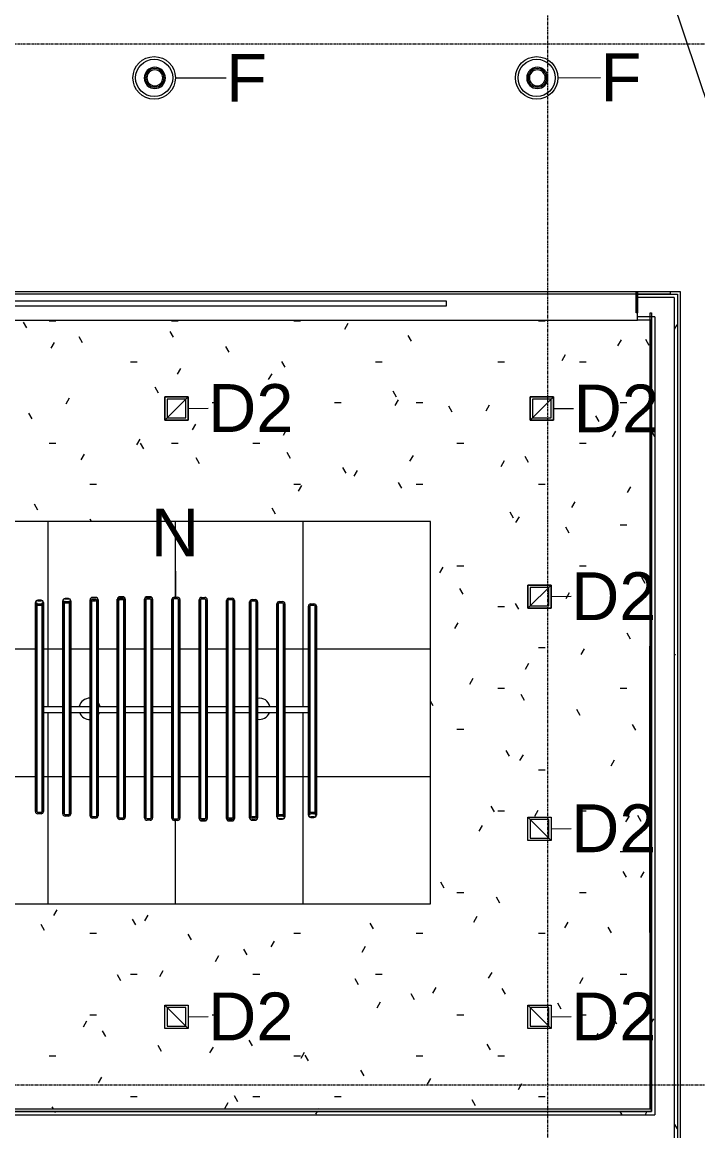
# Model space of a CAD drawing. Header units: inches. Extents: x 2468 to 5383, y -426 to 1376.
# Drawn here: x 3113 to 3240.2, y 331.5 to 540 of the extents above; entities that cross this region are included whole.
import ezdxf

# ---------------------------------------------------------------- set-up
doc = ezdxf.new("R2010")
doc.units = ezdxf.units.IN
doc.header["$MEASUREMENT"] = 0
doc.linetypes.add('Grid Line 1_2_', pattern=[0.875, 0.5, -0.125, 0.125, -0.125])
for name, color, linetype, lineweight in [('A-CLNG', 13, 'Continuous', 13), ('A-CLNG-PATT', 13, 'Continuous', 13), ('A-GENM', 13, 'Continuous', 9), ('A-GLAZ-CURT', 52, 'Continuous', 9), ('A-WALL', 113, 'Continuous', 13), ('A-WALL-PATT', 111, 'Continuous', 13), ('E-LITE-EQPM', 33, 'Continuous', 9), ('E-LITE-EQPM-IDEN', 33, 'Continuous', 9), ('I-WALL', 2, 'Continuous', 13), ('Q-CASE', 31, 'Continuous', 9), ('S-GRID', 1, 'Continuous', 9)]:
    doc.layers.add(name, color=color, linetype=linetype, lineweight=lineweight)
doc.styles.add('Arial_1', font='arial.ttf', dxfattribs={"height": 9})
pattern_1 = [(0, (0, 0), (30.72, 7.68), [1.267, -21.773, 1.267, -21.773, -122.88]), (0, (0, 0), (30.72, 7.68), [-46.08, 1.267, -44.813, 1.267, -21.773, -53.76]), (0, (0, 0), (30.72, 7.68), [-115.2, 1.267, -14.093, 1.267, -37.133]), (120, (11.52, 3.84), (-22.011075, 22.7643), [1.267, -21.773, 1.267, -21.773, -122.88]), (120, (11.52, 3.84), (-22.011075, 22.7643), [-46.08, 1.267, -44.813, 1.267, -21.773, -53.76]), (120, (11.52, 3.84), (-22.011075, 22.7643), [-115.2, 1.267, -14.093, 1.267, -37.133]), (240, (15.36, 19.2), (-8.708925, -30.4443), [1.267, -21.773, 1.267, -21.773, -122.88]), (240, (15.36, 19.2), (-8.708925, -30.4443), [-46.08, 1.267, -44.813, 1.267, -21.773, -53.76]), (240, (15.36, 19.2), (-8.708925, -30.4443), [-115.2, 1.267, -14.093, 1.267, -37.133])]

# ---------------------------------------------------------------- blocks, each defined once
blk = doc.blocks.new('System Panel - Glazed-5942870-6TH FLOOR RCP')
at = {"layer": 'A-GLAZ-CURT', "lineweight": 13}
for p, q in [((-70.28, -0.5), (-70.28, 0.5)), ((-70.28, 0.5), (70.28, 0.5)), ((70.28, -0.5), (-70.28, -0.5))]:
    blk.add_line(p, q, dxfattribs=at)
blk = doc.blocks.new('PENDANT VIBIA RHYTHM 2121 - PENDANT VIBIA RHYTHM 2121-5937355-6TH FLOOR RCP')
at = {"layer": 'E-LITE-EQPM'}
for p, q in [((-40.87, 20.96), (-41.47, 20.96)), ((-40.87, 20.96), (-41.47, 20.96)), ((-41.47, 20.91), (-40.87, 20.91)), ((-35.74, 21.07), (-36.33, 21.07)), ((-35.74, 21.07), (-36.33, 21.07)), ((-36.33, 21.04), (-35.74, 21.04)), ((-30.6, 21.09), (-31.2, 21.09)), ((-30.6, 21.09), (-31.2, 21.09)), ((-31.2, 21.07), (-30.6, 21.07)), ((-31.2, 20.95), (-30.6, 20.95)), ((-26.06, 21), (-25.46, 21)), ((-20.92, 20.95), (-20.32, 20.95)), ((-52.2, 19.31), (-52.2, 19.99)), ((-52.2, -19.31), (-52.2, 19.31)), ((-51.95, 19.31), (-51.95, 19.99)), ((-51.95, -19.31), (-51.95, 19.31)), ((-51.95, 19.31), (-51.95, -19.31)), ((-51.15, 20.42), (-51.75, 20.42)), ((-51.15, 20.42), (-51.75, 20.42)), ((-51.75, 20.33), (-51.15, 20.33)), ((-51.75, 19.73), (-51.15, 19.73)), ((-51.75, 19.5), (-51.15, 19.5)), ((-51.15, 19.5), (-51.75, 19.5)), ((-50.95, 19.99), (-50.95, 19.31)), ((-50.95, 19.31), (-50.95, -19.31)), ((-50.95, -19.31), (-50.95, 19.31)), ((-50.7, 19.99), (-50.7, 19.31)), ((-50.7, 19.31), (-50.7, -19.31)), ((-47.06, 19.75), (-47.06, 20.3)), ((-47.06, -19.75), (-47.06, 19.75)), ((-46.81, 19.75), (-46.81, 20.3)), ((-46.81, -19.75), (-46.81, 19.75)), ((-46.81, 19.75), (-46.81, -19.75)), ((-46.01, 20.74), (-46.61, 20.74)), ((-46.01, 20.74), (-46.61, 20.74)), ((-46.61, 20.67), (-46.01, 20.67)), ((-46.61, 20.19), (-46.01, 20.19)), ((-46.61, 19.95), (-46.01, 19.95)), ((-46.01, 19.95), (-46.61, 19.95)), ((-45.81, 20.3), (-45.81, 19.75)), ((-45.81, 19.75), (-45.81, -19.75)), ((-45.81, -19.75), (-45.81, 19.75)), ((-45.56, 20.3), (-45.56, 19.75)), ((-45.56, 19.75), (-45.56, -19.75)), ((-41.92, 20.1), (-41.92, 20.52)), ((-41.92, -20.1), (-41.92, 20.1)), ((-41.67, 20.1), (-41.67, 20.52)), ((-41.67, -20.1), (-41.67, 20.1)), ((-41.67, 20.1), (-41.67, -20.1)), ((-41.47, 20.54), (-40.87, 20.54)), ((-41.47, 20.3), (-40.87, 20.3)), ((-40.87, 20.3), (-41.47, 20.3)), ((-40.67, 20.52), (-40.67, 20.1)), ((-40.67, 20.1), (-40.67, -20.1)), ((-40.67, -20.1), (-40.67, 20.1)), ((-40.42, 20.52), (-40.42, 20.1)), ((-40.42, 20.1), (-40.42, -20.1)), ((-36.79, 20.35), (-36.79, 20.63)), ((-36.79, -20.35), (-36.79, 20.35)), ((-36.54, 20.35), (-36.54, 20.63)), ((-36.54, -20.35), (-36.54, 20.35)), ((-36.54, 20.35), (-36.54, -20.35)), ((-36.33, 20.8), (-35.74, 20.8)), ((-36.33, 20.55), (-35.74, 20.55)), ((-35.74, 20.55), (-36.33, 20.55)), ((-35.54, 20.63), (-35.54, 20.35)), ((-35.54, 20.35), (-35.54, -20.35)), ((-35.54, -20.35), (-35.54, 20.35)), ((-35.29, 20.63), (-35.29, 20.35)), ((-35.29, 20.35), (-35.29, -20.35)), ((-31.65, 20.5), (-31.65, 20.64)), ((-31.65, -20.5), (-31.65, 20.5)), ((-31.4, 20.5), (-31.4, 20.64)), ((-31.4, -20.5), (-31.4, 20.5)), ((-31.4, 20.5), (-31.4, -20.5)), ((-31.2, 20.7), (-30.6, 20.7)), ((-30.6, 20.7), (-31.2, 20.7)), ((-30.4, 20.64), (-30.4, 20.5)), ((-30.4, 20.5), (-30.4, -20.5)), ((-30.4, -20.5), (-30.4, 20.5)), ((-30.15, 20.64), (-30.15, 20.5)), ((-30.15, 20.5), (-30.15, -20.5)), ((-26.51, -20.55), (-26.51, 20.55)), ((-26.26, -20.55), (-26.26, 20.55)), ((-26.26, 20.55), (-26.26, -20.55)), ((-26.06, 20.75), (-25.46, 20.75)), ((-25.46, 20.75), (-26.06, 20.75)), ((-25.26, 20.55), (-25.26, -20.55)), ((-25.26, -20.55), (-25.26, 20.55)), ((-25.01, 20.55), (-25.01, -20.55)), ((-21.37, -20.5), (-21.37, 20.5)), ((-21.12, -20.5), (-21.12, 20.5)), ((-21.12, 20.5), (-21.12, -20.5)), ((-20.92, 20.7), (-20.32, 20.7)), ((-20.32, 20.7), (-20.92, 20.7)), ((-20.12, 20.5), (-20.12, -20.5)), ((-20.12, -20.5), (-20.12, 20.5)), ((-19.87, 20.5), (-19.87, -20.5)), ((-16.23, -20.35), (-16.23, 20.35)), ((-15.98, -20.35), (-15.98, 20.35)), ((-15.98, 20.35), (-15.98, -20.35)), ((-15.78, 20.8), (-15.18, 20.8)), ((-15.78, 20.55), (-15.18, 20.55)), ((-15.18, 20.55), (-15.78, 20.55)), ((-14.98, 20.35), (-14.98, -20.35)), ((-14.98, -20.35), (-14.98, 20.35)), ((-14.73, 20.35), (-14.73, -20.35)), ((-11.88, -20.1), (-11.88, 20.1)), ((-11.63, -20.1), (-11.63, 20.1)), ((-11.63, 20.1), (-11.63, -20.1)), ((-11.43, 20.54), (-10.83, 20.54)), ((-11.43, 20.3), (-10.83, 20.3)), ((-10.83, 20.3), (-11.43, 20.3)), ((-10.63, 20.1), (-10.63, -20.1)), ((-10.63, -20.1), (-10.63, 20.1)), ((-10.38, 20.1), (-10.38, -20.1)), ((-6.75, -19.75), (-6.75, 19.75)), ((-6.5, -19.75), (-6.5, 19.75)), ((-6.5, 19.75), (-6.5, -19.75)), ((-6.3, 20.19), (-5.7, 20.19)), ((-6.3, 19.95), (-5.7, 19.95)), ((-5.7, 19.95), (-6.3, 19.95)), ((-5.5, 19.75), (-5.5, -19.75)), ((-5.5, -19.75), (-5.5, 19.75)), ((-5.25, 19.75), (-5.25, -19.75)), ((-0.82, -19.31), (-0.82, 19.31)), ((-0.57, -19.31), (-0.57, 19.31)), ((-0.57, 19.31), (-0.57, -19.31)), ((-0.37, 19.73), (0.23, 19.73)), ((-0.37, 19.5), (0.23, 19.5)), ((0.23, 19.5), (-0.37, 19.5)), ((0.43, 19.31), (0.43, -19.31)), ((0.43, -19.31), (0.43, 19.31)), ((0.68, 19.31), (0.68, -19.31)), ((-50.7, 0.43), (-47.06, 0.43)), ((-45.56, 0.43), (-41.92, 0.43)), ((-40.42, 0.43), (-36.79, 0.43)), ((-35.29, 0.43), (-31.65, 0.43)), ((-30.15, 0.43), (-26.51, 0.43)), ((-25.01, 0.43), (-21.37, 0.43)), ((-19.87, 0.43), (-16.23, 0.43)), ((-14.73, 0.43), (-11.88, 0.43)), ((-10.38, 0.43), (-6.75, 0.43)), ((-5.25, 0.43), (-0.82, 0.43)), ((-47.06, -0.76), (-50.7, -0.76)), ((-41.92, -0.76), (-45.56, -0.76)), ((-36.79, -0.76), (-40.42, -0.76)), ((-31.65, -0.76), (-35.29, -0.76)), ((-26.51, -0.76), (-30.15, -0.76)), ((-21.37, -0.76), (-25.01, -0.76)), ((-16.23, -0.76), (-19.87, -0.76)), ((-11.88, -0.76), (-14.73, -0.76)), ((-6.75, -0.76), (-10.38, -0.76)), ((-0.82, -0.76), (-5.25, -0.76)), ((-51.15, -19.5), (-51.75, -19.5)), ((-51.75, -19.5), (-51.15, -19.5)), ((-51.15, -19.73), (-51.75, -19.73)), ((-46.01, -19.95), (-46.61, -19.95)), ((-46.61, -19.95), (-46.01, -19.95)), ((-46.01, -20.19), (-46.61, -20.19)), ((-40.87, -20.3), (-41.47, -20.3)), ((-41.47, -20.3), (-40.87, -20.3)), ((-40.87, -20.54), (-41.47, -20.54)), ((-35.74, -20.55), (-36.33, -20.55)), ((-36.33, -20.55), (-35.74, -20.55)), ((-35.74, -20.8), (-36.33, -20.8)), ((-30.6, -20.7), (-31.2, -20.7)), ((-31.2, -20.7), (-30.6, -20.7)), ((-25.46, -20.75), (-26.06, -20.75)), ((-26.06, -20.75), (-25.46, -20.75)), ((-21.37, -20.64), (-21.37, -20.5)), ((-21.12, -20.64), (-21.12, -20.5)), ((-20.32, -20.7), (-20.92, -20.7)), ((-20.92, -20.7), (-20.32, -20.7)), ((-20.12, -20.5), (-20.12, -20.64)), ((-19.87, -20.5), (-19.87, -20.64)), ((-16.23, -20.63), (-16.23, -20.35)), ((-15.98, -20.63), (-15.98, -20.35)), ((-15.18, -20.55), (-15.78, -20.55)), ((-15.78, -20.55), (-15.18, -20.55)), ((-15.18, -20.8), (-15.78, -20.8)), ((-14.98, -20.35), (-14.98, -20.63)), ((-14.73, -20.35), (-14.73, -20.63)), ((-11.88, -20.52), (-11.88, -20.1)), ((-11.63, -20.52), (-11.63, -20.1)), ((-10.83, -20.3), (-11.43, -20.3)), ((-11.43, -20.3), (-10.83, -20.3)), ((-10.83, -20.54), (-11.43, -20.54)), ((-10.63, -20.1), (-10.63, -20.52)), ((-10.38, -20.1), (-10.38, -20.52)), ((-6.75, -20.3), (-6.75, -19.75)), ((-6.5, -20.3), (-6.5, -19.75)), ((-5.7, -19.95), (-6.3, -19.95)), ((-6.3, -19.95), (-5.7, -19.95)), ((-5.7, -20.19), (-6.3, -20.19)), ((-5.7, -20.67), (-6.3, -20.67)), ((-6.3, -20.74), (-5.7, -20.74)), ((-6.3, -20.74), (-5.7, -20.74)), ((-5.5, -19.75), (-5.5, -20.3)), ((-5.25, -19.75), (-5.25, -20.3)), ((-0.82, -19.99), (-0.82, -19.31)), ((-0.57, -19.99), (-0.57, -19.31)), ((0.23, -19.5), (-0.37, -19.5)), ((-0.37, -19.5), (0.23, -19.5)), ((0.23, -19.73), (-0.37, -19.73)), ((0.23, -20.33), (-0.37, -20.33)), ((-0.37, -20.42), (0.23, -20.42)), ((-0.37, -20.42), (0.23, -20.42)), ((0.43, -19.31), (0.43, -19.99)), ((0.68, -19.31), (0.68, -19.99)), ((-30.6, -20.95), (-31.2, -20.95)), ((-25.46, -21), (-26.06, -21)), ((-20.32, -20.95), (-20.92, -20.95)), ((-20.32, -21.07), (-20.92, -21.07)), ((-20.92, -21.09), (-20.32, -21.09)), ((-20.92, -21.09), (-20.32, -21.09)), ((-15.18, -21.04), (-15.78, -21.04)), ((-15.78, -21.07), (-15.18, -21.07)), ((-15.78, -21.07), (-15.18, -21.07)), ((-10.83, -20.91), (-11.43, -20.91)), ((-11.43, -20.96), (-10.83, -20.96)), ((-11.43, -20.96), (-10.83, -20.96))]:
    blk.add_line(p, q, dxfattribs=at)
for centre, radius, start, end in [((-26.06, 20.55), 0.451, 90, 180), ((-25.46, 20.55), 0.451, 0, 90), ((-26.06, 20.55), 0.201, 90, 180), ((-26.06, 20.55), 0.201, 90, 180), ((-25.46, 20.55), 0.201, 0, 90), ((-25.46, 20.55), 0.201, 0, 90), ((-42.01, 0), 2, 87.3627, 167.7378), ((-42.01, 0), 2, 12.2178, 36.6563), ((-10.01, 0), 2, 160.4714, 167.6523), ((-10.01, 0), 2, 12.3477, 100.7108), ((-42.01, 0), 2, 202.659, 272.6373), ((-42.01, 0), 2, 323.3437, 337.341), ((-10.01, 0), 2, 259.2892, 337.4413), ((-26.06, -20.55), 0.451, 180, 270), ((-26.06, -20.55), 0.201, 180, 270), ((-26.06, -20.55), 0.201, 180, 270), ((-25.46, -20.55), 0.201, 270, 0), ((-25.46, -20.55), 0.451, 270, 0), ((-25.46, -20.55), 0.201, 270, 0)]:
    blk.add_arc(centre, radius, start, end, dxfattribs=at)
for centre, major_axis, ratio, start_param, end_param in [((-41.47, 20.52), (0.451, 0), 0.978148, 1.570796, 3.141593), ((-41.47, 20.52), (0.451, 0), 0.978148, 1.570796, 3.141593), ((-41.47, 20.46), (0.451, 0), 0.978148, 1.570796, 3.141593), ((-40.87, 20.52), (0.451, 0), 0.978148, 0, 1.570796), ((-40.87, 20.52), (0.451, 0), 0.978148, 0, 1.570796), ((-40.87, 20.46), (-0.451, 0), 0.978148, 3.141593, 4.712389), ((-36.33, 20.63), (0.451, 0), 0.990268, 1.570796, 3.141593), ((-36.33, 20.63), (0.451, 0), 0.990268, 1.570796, 3.141593), ((-36.33, 20.59), (-0.451, 0), 0.990268, 4.712389, 6.283185), ((-35.74, 20.63), (0.451, 0), 0.990268, 0, 1.570796), ((-35.74, 20.63), (0.451, 0), 0.990268, 0, 1.570796), ((-35.74, 20.59), (0.451, 0), 0.990268, 0, 1.570796), ((-31.2, 20.64), (0.451, 0), 0.997564, 1.570796, 3.141593), ((-31.2, 20.64), (0.451, 0), 0.997564, 1.570796, 3.141593), ((-31.2, 20.62), (-0.451, 0), 0.997564, 4.712389, 6.283185), ((-31.2, 20.5), (-0.451, 0), 0.997564, 4.712389, 6.283185), ((-30.6, 20.64), (0.451, 0), 0.997564, 0, 1.570796), ((-30.6, 20.64), (0.451, 0), 0.997564, 0, 1.570796), ((-30.6, 20.62), (0.451, 0), 0.997564, 0, 1.570796), ((-30.6, 20.5), (0.451, 0), 0.997564, 0, 1.570796), ((-20.92, 20.5), (0.451, 0), 0.997564, 1.570796, 3.141593), ((-20.32, 20.5), (0.451, 0), 0.997564, 0, 1.570796), ((-51.75, 19.99), (0.451, 0), 0.939693, 1.570796, 3.141593), ((-51.75, 19.99), (0.451, 0), 0.939693, 1.570796, 3.141593), ((-51.75, 19.91), (0.451, 0), 0.939693, 1.570796, 3.1302), ((-51.75, 19.31), (-0.451, 0), 0.939693, 4.712389, 6.283185), ((-51.75, 19.31), (0.201, 0), 0.939693, 1.570796, 3.141593), ((-51.75, 19.31), (0.201, 0), 0.939693, 1.570796, 3.141593), ((-51.15, 19.99), (0.451, 0), 0.939693, 0, 1.570796), ((-51.15, 19.99), (-0.451, 0), 0.939693, 3.141593, 4.712389), ((-51.15, 19.91), (0.451, 0), 0.939693, 0.011393, 1.570796), ((-51.15, 19.31), (0.451, 0), 0.939693, 0, 1.570796), ((-51.15, 19.31), (0.201, 0), 0.939693, 0, 1.570796), ((-51.15, 19.31), (0.201, 0), 0.939693, 0, 1.570796), ((-46.61, 20.3), (0.451, 0), 0.961262, 1.570796, 3.141593), ((-46.61, 20.3), (0.451, 0), 0.961262, 1.570796, 3.141593), ((-46.61, 20.24), (-0.451, 0), 0.961262, 4.712389, 6.283185), ((-46.61, 19.75), (0.451, 0), 0.961262, 1.570796, 3.141593), ((-46.61, 19.75), (0.201, 0), 0.961262, 1.570796, 3.141593), ((-46.61, 19.75), (0.201, 0), 0.961262, 1.570796, 3.141593), ((-46.01, 20.3), (0.451, 0), 0.961262, 0, 1.570796), ((-46.01, 20.3), (0.451, 0), 0.961262, 0, 1.570796), ((-46.01, 20.24), (-0.451, 0), 0.961262, 3.141593, 4.712389), ((-46.01, 19.75), (-0.451, 0), 0.961262, 3.141593, 4.712389), ((-46.01, 19.75), (0.201, 0), 0.961262, 0, 1.570796), ((-46.01, 19.75), (0.201, 0), 0.961262, 0, 1.570796), ((-41.47, 20.1), (-0.451, 0), 0.978148, 4.712389, 6.283185), ((-41.47, 20.1), (-0.201, 0), 0.978148, 4.712389, 6.283185), ((-41.47, 20.1), (0.201, 0), 0.978148, 1.570796, 3.141593), ((-40.87, 20.1), (-0.451, 0), 0.978148, 3.141593, 4.712389), ((-40.87, 20.1), (0.201, 0), 0.978148, 0, 1.570796), ((-40.87, 20.1), (0.201, 0), 0.978148, 0, 1.570796), ((-36.33, 20.35), (-0.451, 0), 0.990268, 4.712389, 6.283185), ((-36.33, 20.35), (-0.201, 0), 0.990268, 4.712389, 6.283185), ((-36.33, 20.35), (0.201, 0), 0.990268, 1.570796, 3.141593), ((-35.74, 20.35), (0.451, 0), 0.990268, 0, 1.570796), ((-35.74, 20.35), (0.201, 0), 0.990268, 0, 1.570796), ((-35.74, 20.35), (0.201, 0), 0.990268, 0, 1.570796), ((-31.2, 20.5), (0.201, 0), 0.997564, 1.570796, 3.141593), ((-31.2, 20.5), (0.201, 0), 0.997564, 1.570796, 3.141593), ((-30.6, 20.5), (0.201, 0), 0.997564, 0, 1.570796), ((-30.6, 20.5), (0.201, 0), 0.997564, 0, 1.570796), ((-20.92, 20.5), (0.201, 0), 0.997564, 1.570796, 3.141593), ((-20.92, 20.5), (0.201, 0), 0.997564, 1.570796, 3.141593), ((-20.32, 20.5), (0.201, 0), 0.997564, 0, 1.570796), ((-20.32, 20.5), (0.201, 0), 0.997564, 0, 1.570796), ((-15.78, 20.35), (-0.451, 0), 0.990268, 4.712389, 6.283185), ((-15.78, 20.35), (0.201, 0), 0.990268, 1.570796, 3.141593), ((-15.78, 20.35), (0.201, 0), 0.990268, 1.570796, 3.141593), ((-15.18, 20.35), (-0.451, 0), 0.990268, 3.141593, 4.712389), ((-15.18, 20.35), (0.201, 0), 0.990268, 0, 1.570796), ((-15.18, 20.35), (0.201, 0), 0.990268, 0, 1.570796), ((-11.43, 20.1), (0.451, 0), 0.978148, 1.570796, 3.141593), ((-11.43, 20.1), (0.201, 0), 0.978148, 1.570796, 3.141593), ((-11.43, 20.1), (0.201, 0), 0.978148, 1.570796, 3.141593), ((-10.83, 20.1), (0.451, 0), 0.978148, 0, 1.570796), ((-10.83, 20.1), (0.201, 0), 0.978148, 0, 1.570796), ((-10.83, 20.1), (0.201, 0), 0.978148, 0, 1.570796), ((-6.3, 19.75), (-0.451, 0), 0.961262, 4.712389, 6.283185), ((-6.3, 19.75), (0.201, 0), 0.961262, 1.570796, 3.141593), ((-6.3, 19.75), (0.201, 0), 0.961262, 1.570796, 3.141593), ((-5.7, 19.75), (0.451, 0), 0.961262, 0, 1.570796), ((-5.7, 19.75), (0.201, 0), 0.961262, 0, 1.570796), ((-5.7, 19.75), (0.201, 0), 0.961262, 0, 1.570796), ((-0.37, 19.31), (-0.451, 0), 0.939693, 4.712389, 6.283185), ((-0.37, 19.31), (-0.201, 0), 0.939693, 4.712389, 6.283185), ((-0.37, 19.31), (0.201, 0), 0.939693, 1.570796, 3.141593), ((0.23, 19.31), (0.451, 0), 0.939693, 0, 1.570796), ((0.23, 19.31), (0.201, 0), 0.939693, 0, 1.570796), ((0.23, 19.31), (0.201, 0), 0.939693, 0, 1.570796), ((-51.75, -19.31), (-0.451, 0), 0.939693, 0, 1.570796), ((-51.75, -19.31), (-0.201, 0), 0.939693, 0, 1.570796), ((-51.75, -19.31), (0.201, 0), 0.939693, 3.141593, 4.712389), ((-51.15, -19.31), (0.201, 0), 0.939693, 4.712389, 6.283185), ((-51.15, -19.31), (-0.451, 0), 0.939693, 1.570796, 3.141593), ((-51.15, -19.31), (-0.201, 0), 0.939693, 1.570796, 3.141593), ((-46.61, -19.75), (0.451, 0), 0.961262, 3.141593, 4.712389), ((-46.61, -19.75), (0.201, 0), 0.961262, 3.141593, 4.712389), ((-46.61, -19.75), (0.201, 0), 0.961262, 3.141593, 4.712389), ((-46.01, -19.75), (0.201, 0), 0.961262, 4.712389, 6.283185), ((-46.01, -19.75), (0.451, 0), 0.961262, 4.712389, 6.283185), ((-46.01, -19.75), (0.201, 0), 0.961262, 4.712389, 6.283185), ((-41.47, -20.1), (-0.451, 0), 0.978148, 0, 1.570796), ((-41.47, -20.1), (-0.201, 0), 0.978148, 0, 1.570796), ((-41.47, -20.1), (0.201, 0), 0.978148, 3.141593, 4.712389), ((-40.87, -20.1), (0.201, 0), 0.978148, 4.712389, 6.283185), ((-40.87, -20.1), (0.451, 0), 0.978148, 4.712389, 6.283185), ((-40.87, -20.1), (-0.201, 0), 0.978148, 1.570796, 3.141593), ((-36.33, -20.35), (0.451, 0), 0.990268, 3.141593, 4.712389), ((-36.33, -20.35), (0.201, 0), 0.990268, 3.141593, 4.712389), ((-36.33, -20.35), (0.201, 0), 0.990268, 3.141593, 4.712389), ((-35.74, -20.35), (-0.201, 0), 0.990268, 1.570796, 3.141593), ((-35.74, -20.35), (-0.451, 0), 0.990268, 1.570796, 3.141593), ((-35.74, -20.35), (-0.201, 0), 0.990268, 1.570796, 3.141593), ((-31.2, -20.5), (-0.451, 0), 0.997564, 0, 1.570796), ((-31.2, -20.5), (-0.201, 0), 0.997564, 0, 1.570796), ((-31.2, -20.5), (0.201, 0), 0.997564, 3.141593, 4.712389), ((-30.6, -20.5), (0.201, 0), 0.997564, 4.712389, 6.283185), ((-30.6, -20.5), (0.451, 0), 0.997564, 4.712389, 6.283185), ((-30.6, -20.5), (-0.201, 0), 0.997564, 1.570796, 3.141593), ((-20.92, -20.5), (-0.451, 0), 0.997564, 0, 1.570796), ((-20.92, -20.62), (0.451, 0), 0.997564, 3.141593, 4.712389), ((-20.92, -20.64), (0.451, 0), 0.997564, 3.141593, 3.926991), ((-20.92, -20.64), (0.451, 0), 0.997564, 3.141593, 3.926991), ((-20.92, -20.5), (-0.201, 0), 0.997564, 0, 1.570796), ((-20.92, -20.5), (0.201, 0), 0.997564, 3.141593, 4.712389), ((-20.32, -20.5), (0.201, 0), 0.997564, 4.712389, 6.283185), ((-20.32, -20.5), (0.451, 0), 0.997564, 4.712389, 6.283185), ((-20.32, -20.5), (0.201, 0), 0.997564, 4.712389, 6.283185), ((-20.32, -20.62), (-0.451, 0), 0.997564, 1.570796, 3.141593), ((-20.32, -20.64), (0.451, 0), 0.997564, 5.497787, 6.283185), ((-20.32, -20.64), (0.451, 0), 0.997564, 5.497787, 6.283185), ((-15.78, -20.35), (0.451, 0), 0.990268, 3.141593, 4.712389), ((-15.78, -20.59), (0.451, 0), 0.990268, 3.141593, 4.712389), ((-15.78, -20.63), (0.451, 0), 0.990268, 3.141593, 4.712389), ((-15.78, -20.63), (0.451, 0), 0.990268, 3.141593, 4.712389), ((-15.78, -20.35), (0.201, 0), 0.990268, 3.141593, 4.712389), ((-15.78, -20.35), (0.201, 0), 0.990268, 3.141593, 4.712389), ((-15.18, -20.35), (-0.201, 0), 0.990268, 1.570796, 3.141593), ((-15.18, -20.35), (-0.451, 0), 0.990268, 1.570796, 3.141593), ((-15.18, -20.35), (-0.201, 0), 0.990268, 1.570796, 3.141593), ((-15.18, -20.59), (0.451, 0), 0.990268, 4.712389, 6.283185), ((-15.18, -20.63), (0.451, 0), 0.990268, 4.712389, 6.283185), ((-15.18, -20.63), (-0.451, 0), 0.990268, 1.570796, 3.141593), ((-11.43, -20.1), (0.451, 0), 0.978148, 3.141593, 4.712389), ((-11.43, -20.46), (-0.451, 0), 0.978148, 0, 1.570796), ((-11.43, -20.52), (-0.451, 0), 0.978148, 0, 1.570796), ((-11.43, -20.52), (0.451, 0), 0.978148, 3.141593, 4.712389), ((-11.43, -20.1), (0.201, 0), 0.978148, 3.141593, 4.712389), ((-11.43, -20.1), (0.201, 0), 0.978148, 3.141593, 4.712389), ((-10.83, -20.1), (-0.201, 0), 0.978148, 1.570796, 3.141593), ((-10.83, -20.1), (-0.451, 0), 0.978148, 1.570796, 3.141593), ((-10.83, -20.1), (-0.201, 0), 0.978148, 1.570796, 3.141593), ((-10.83, -20.46), (-0.451, 0), 0.978148, 1.570796, 3.141593), ((-10.83, -20.52), (-0.451, 0), 0.978148, 1.570796, 3.141593), ((-10.83, -20.52), (-0.451, 0), 0.978148, 1.570796, 3.141593), ((-6.3, -19.75), (0.451, 0), 0.961262, 3.141593, 4.712389), ((-6.3, -20.24), (-0.451, 0), 0.961262, 0, 1.570796), ((-6.3, -20.3), (0.451, 0), 0.961262, 3.141593, 4.712389), ((-6.3, -20.3), (0.451, 0), 0.961262, 3.141593, 4.712389), ((-6.3, -19.75), (0.201, 0), 0.961262, 3.141593, 4.712389), ((-6.3, -19.75), (0.201, 0), 0.961262, 3.141593, 4.712389), ((-5.7, -19.75), (0.201, 0), 0.961262, 4.712389, 6.283185), ((-5.7, -19.75), (-0.451, 0), 0.961262, 1.570796, 3.141593), ((-5.7, -19.75), (-0.201, 0), 0.961262, 1.570796, 3.141593), ((-5.7, -20.24), (-0.451, 0), 0.961262, 1.570796, 3.141593), ((-5.7, -20.3), (-0.451, 0), 0.961262, 1.570796, 3.141593), ((-5.7, -20.3), (-0.451, 0), 0.961262, 1.570796, 3.141593), ((-0.37, -19.31), (0.451, 0), 0.939693, 3.141593, 4.712389), ((-0.37, -19.91), (0.451, 0), 0.939693, 3.152985, 4.712389), ((-0.37, -19.99), (0.451, 0), 0.939693, 3.141593, 4.712389), ((-0.37, -19.99), (-0.451, 0), 0.939693, 0, 1.570796), ((-0.37, -19.31), (0.201, 0), 0.939693, 3.141593, 4.712389), ((-0.37, -19.31), (0.201, 0), 0.939693, 3.141593, 4.712389), ((0.23, -19.31), (-0.201, 0), 0.939693, 1.570796, 3.141593), ((0.23, -19.31), (-0.451, 0), 0.939693, 1.570796, 3.141593), ((0.23, -19.31), (-0.201, 0), 0.939693, 1.570796, 3.141593), ((0.23, -19.91), (0.451, 0), 0.939693, 4.712389, 6.271793), ((0.23, -19.99), (-0.451, 0), 0.939693, 1.570796, 3.141593), ((0.23, -19.99), (-0.451, 0), 0.939693, 1.570796, 3.141593), ((-20.92, -20.64), (0.451, 0), 0.997564, 3.984732, 4.712389), ((-20.92, -20.64), (0.451, 0), 0.997564, 3.984732, 4.712389), ((-20.32, -20.64), (0.451, 0), 0.997564, 4.712389, 5.440046), ((-20.32, -20.64), (0.451, 0), 0.997564, 4.712389, 5.440046)]:
    blk.add_ellipse(centre, major_axis=major_axis, ratio=ratio, start_param=start_param, end_param=end_param, dxfattribs=at)
blk = doc.blocks.new('L-PENDANT_FOCAL POINT 3_5 CYLINDER - L-PENDANT_FOCAL POINT 3_5 CYLINDER-6211512-6TH FLOOR RCP')
at = {"layer": 'E-LITE-EQPM'}
for radius in [4, 3.5]:
    blk.add_circle((-0.125, 0), radius, dxfattribs=at)
for radius, start, end in [(2, 0, 180), (2, 180, 360), (1.75, 0, 180), (1.75, 180, 360), (1.5, 0, 180), (1.5, 180, 360)]:
    blk.add_arc((0, 0), radius, start, end, dxfattribs=at)
blk = doc.blocks.new('L-Recessed Square Downlight - 4_ GYP-6076682-6TH FLOOR RCP')
at = {"layer": 'E-LITE-EQPM'}
for p, q in [((-2.1875, -2.1875), (-2.1875, 2.1875)), ((-2.1875, 2.1875), (2.1875, 2.1875)), ((-2.1875, 2.1875), (2.1875, -2.1875)), ((2.1875, 2.1875), (-2.1875, 2.1875)), ((-2.1875, 2.1875), (-2.1875, -2.1875)), ((2.1875, 2.1875), (2.1875, -2.1875)), ((2.1875, -2.1875), (2.1875, 2.1875)), ((-1.75, -1.75), (-1.75, 1.75)), ((-1.75, 1.75), (1.75, 1.75)), ((1.75, 1.75), (1.75, -1.75)), ((1.75, -1.75), (-1.75, -1.75)), ((2.1875, -2.1875), (-2.1875, -2.1875)), ((-2.1875, -2.1875), (2.1875, -2.1875))]:
    blk.add_line(p, q, dxfattribs=at)
blk = doc.blocks.new('L-Recessed Square Downlight - 4_ GYP-6294050-6TH FLOOR RCP')
at = {"layer": 'E-LITE-EQPM'}
for p, q in [((2.1875, 2.1875), (-2.1875, 2.1875)), ((-2.1875, 2.1875), (-2.1875, -2.1875)), ((-2.1875, -2.1875), (2.1875, 2.1875)), ((2.1875, 2.1875), (-2.1875, 2.1875)), ((-2.1875, 2.1875), (-2.1875, -2.1875)), ((2.1875, -2.1875), (2.1875, 2.1875)), ((2.1875, -2.1875), (2.1875, 2.1875)), ((-1.75, -1.75), (-1.75, 1.75)), ((-1.75, 1.75), (1.75, 1.75)), ((1.75, 1.75), (1.75, -1.75)), ((1.75, -1.75), (-1.75, -1.75)), ((-2.1875, -2.1875), (2.1875, -2.1875)), ((-2.1875, -2.1875), (2.1875, -2.1875))]:
    blk.add_line(p, q, dxfattribs=at)
blk = doc.blocks.new('Conference Wood wall1 - Conference Wood wall-6081466-6TH FLOOR RCP')
at = {"layer": 'Q-CASE'}
for p, q in [((3052.33, 489.37), (3228.6, 489.37)), ((3228.6, 488.87), (3053.52, 488.87))]:
    blk.add_line(p, q, dxfattribs=at)
blk = doc.blocks.new('Conference Wood wall3 - Conference Wood wall-6081694-6TH FLOOR RCP')
at = {"layer": 'Q-CASE', "lineweight": 20}
for p, q in [((3052.89, 488.37), (3052.89, 488.87)), ((3052.89, 488.87), (3059.05, 488.87)), ((3059.05, 488.37), (3052.89, 488.37)), ((3059.05, 488.87), (3059.05, 488.37))]:
    blk.add_line(p, q, dxfattribs=at)
blk = doc.blocks.new('Conference Wood wall19 - Conference Wood wall-6225557-6TH FLOOR RCP')
at = {"layer": 'Q-CASE', "lineweight": 20}
for p, q in [((3231.26, 335.64), (3231.26, 485.37)), ((3231.26, 485.37), (3231.51, 485.37)), ((3231.51, 485.37), (3231.51, 335.64)), ((3231.51, 335.64), (3231.26, 335.64))]:
    blk.add_line(p, q, dxfattribs=at)
blk = doc.blocks.new('Conference Wood wall20 - Conference Wood wall-6225785-6TH FLOOR RCP')
at = {"layer": 'Q-CASE', "lineweight": 20}
for p, q in [((3052.98, 488.65), (3052.98, 488.94)), ((3052.98, 488.94), (3056.98, 488.94)), ((3056.98, 488.65), (3052.98, 488.65)), ((3056.98, 488.94), (3056.98, 488.65))]:
    blk.add_line(p, q, dxfattribs=at)
blk = doc.blocks.new('wc - wc-6397624-6TH FLOOR RCP')
at = {"layer": 'A-WALL'}
for p, q in [((3053.52, 335.64), (3231.51, 335.64)), ((3231.51, 335.13), (3053.52, 335.13)), ((3231.51, 335.64), (3231.51, 335.13))]:
    blk.add_line(p, q, dxfattribs=at)

msp = doc.modelspace()

# ---------------------------------------------------------------- hatches: boundary and pattern name
at = {"layer": 'A-CLNG-PATT'}
h = msp.add_hatch(dxfattribs=at)
h.set_pattern_fill('FP_25', color=256, style=0, pattern_type=2)
h.set_pattern_definition([(0, (4255.338, 926.38), (0, -24), []), (270, (4255.338, 926.38), (-24, -1e-15), [])])
h.paths.add_polyline_path([(3243.55, 520.25), (4735.94, 520.29), (4721.58, 563.24), (4526.69, 563.28), (4526.69, 566.17), (4465.75, 566.17), (4465.75, 565.98), (4438, 565.98), (4438, 566.17), (4225.75, 566.17), (4225.75, 565.98), (4169, 565.98), (4169, 566.17), (4124.87, 566.18), (4124.87, 566.38), (3986.25, 566.38), (3986.25, 565.87), (3957.75, 565.87), (3957.75, 566.38), (3746, 566.38), (3746, 565.87), (3717.75, 565.87), (3717.75, 566.38), (3600, 566.38), (3600, 712.12), (3542, 712.12), (3542, 566.38), (3228.13, 566.38), (3237.67, 537.85)], flags=0)
h.paths.add_polyline_path([(4054.03, 551.97), (4049.65, 551.97), (4049.65, 556.35), (4054.03, 556.35), (4054.03, 552.41)], flags=0)
h.paths.add_polyline_path([(4242.09, 551.97), (4241.65, 551.97), (4241.65, 556.35), (4246.03, 556.35), (4246.03, 551.97), (4245.59, 551.97)], flags=0)
h.paths.add_polyline_path([(4699.09, 551.97), (4698.65, 551.97), (4698.65, 556.35), (4703.03, 556.35), (4703.03, 551.97), (4702.59, 551.97)], flags=0)
h.paths.add_polyline_path([(4337.65, 551.97), (4337.65, 556.35), (4342.03, 556.35), (4342.03, 551.97), (4338.09, 551.97)], flags=0)
h.paths.add_polyline_path([(4434.09, 551.97), (4433.65, 551.97), (4433.65, 556.35), (4438.03, 556.35), (4438.03, 551.97), (4437.59, 551.97)], flags=0)
h.paths.add_polyline_path([(3286.1, 551.97), (3281.73, 551.97), (3281.73, 556.35), (3286.1, 556.35), (3286.1, 552.41)], flags=0)
h.paths.add_polyline_path([(4510.09, 551.97), (4506.15, 551.97), (4506.15, 556.35), (4510.53, 556.35), (4510.53, 551.97)], flags=0)
h.paths.add_polyline_path([(3478.1, 551.97), (3473.73, 551.97), (3473.73, 556.35), (3478.1, 556.35), (3478.1, 552.41)], flags=0)
h.paths.add_polyline_path([(3669.67, 551.97), (3665.73, 551.97), (3665.73, 556.35), (3670.1, 556.35), (3670.1, 551.97)], flags=0)
h.paths.add_polyline_path([(3762.58, 551.97), (3762.14, 551.97), (3762.14, 556.35), (3766.52, 556.35), (3766.52, 551.97), (3766.08, 551.97)], flags=0)
h.paths.add_polyline_path([(4149.09, 551.97), (4145.15, 551.97), (4145.15, 556.35), (4149.53, 556.35), (4149.53, 551.97)], flags=0)
h.paths.add_polyline_path([(3861.67, 551.97), (3857.73, 551.97), (3857.73, 556.35), (3862.1, 556.35), (3862.1, 551.97)], flags=0)
h.paths.add_polyline_path([(3953.73, 551.97), (3953.73, 556.35), (3958.1, 556.35), (3958.1, 551.97), (3954.17, 551.97)], flags=0)
h.paths.add_polyline_path([(3377.97, 551.97), (3377.97, 556.35), (3382.34, 556.35), (3382.34, 551.97), (3378.41, 551.97)], flags=0)
h.paths.add_polyline_path([(3568.81, 551.97), (3568.81, 556.35), (3573.18, 556.35), (3573.18, 551.97), (3569.02, 551.97)], flags=0)
h.paths.add_polyline_path([(4602.17, 551.97), (4601.73, 551.97), (4601.73, 556.35), (4606.1, 556.35), (4606.1, 551.97), (4605.67, 551.97)], flags=0)
h.paths.add_polyline_path([(4225.75, 570.17), (4438, 570.17), (4438, 594.25), (4465.75, 594.25), (4465.75, 570.17), (4526.69, 570.17), (4526.69, 1062.25), (4551.97, 1070.7), (4523.63, 1155.52), (3947.94, 1155.52), (3947.94, 1307.13), (3871.95, 1307.13), (3871.95, 897.23), (3872.37, 898.62), (4012.67, 898.62), (3989.35, 897.23), (4013.5, 897.26), (4013.5, 898.25), (4124.5, 898.25), (4124.5, 897.25), (4122.25, 897.23), (4122.25, 897.13), (4124.87, 897.13), (4124.87, 898.25), (4125.87, 898.25), (4125.87, 829.63), (4124.87, 829.63), (4124.87, 570.17), (4169, 570.17), (4169, 594.25), (4225.75, 594.25), (4225.75, 580.12)], flags=0)
h.paths.add_polyline_path([(4329.44, 590.51), (4327.06, 590.51), (4327.06, 782.51), (4329.44, 782.51), (4329.44, 664.66)], flags=0)
h.paths.add_polyline_path([(3573.18, 599.99), (3568.81, 599.99), (3568.81, 604.37), (3573.18, 604.37), (3573.18, 600.43)], flags=0)
h.paths.add_polyline_path([(4149.53, 624.19), (4145.15, 624.19), (4145.15, 628.57), (4149.53, 628.57), (4149.53, 624.63)], flags=0)
h.paths.add_polyline_path([(4509.53, 624.19), (4505.15, 624.19), (4505.15, 628.57), (4509.53, 628.57), (4509.53, 624.63)], flags=0)
h.paths.add_polyline_path([(4231.06, 638.51), (4231.06, 782.51), (4233.44, 782.51), (4233.44, 638.51)], flags=0)
h.paths.add_polyline_path([(4423.44, 638.51), (4421.06, 638.51), (4421.06, 782.51), (4423.44, 782.51), (4423.44, 664.66)], flags=0)
h.paths.add_polyline_path([(3572.74, 673.19), (3568.81, 673.19), (3568.81, 677.57), (3573.18, 677.57), (3573.18, 673.19)], flags=0)
h.paths.add_polyline_path([(4149.53, 720.19), (4145.15, 720.19), (4145.15, 724.57), (4149.53, 724.57), (4149.53, 720.63)], flags=0)
h.paths.add_polyline_path([(4509.53, 720.19), (4505.15, 720.19), (4505.15, 724.57), (4509.53, 724.57), (4509.53, 720.63)], flags=0)
h.paths.add_polyline_path([(4327.06, 796.62), (4229.25, 796.62), (4229.25, 811.38), (4225, 811.38), (4225, 810.38), (4224, 810.38), (4224, 808.12), (4181.55, 808.12), (4181.55, 832.12), (4224, 832.12), (4224, 828.38), (4225, 828.38), (4225, 827.38), (4229.25, 827.38), (4229.25, 844.1), (4434, 844.1), (4434, 827.38), (4439, 827.38), (4439, 828.38), (4440, 828.38), (4440, 830.12), (4464, 830.12), (4464, 806.12), (4440, 806.12), (4440, 810.38), (4439, 810.38), (4439, 811.38), (4434, 811.38), (4434, 796.62), (4329.44, 796.62)], flags=0)
h.paths.add_polyline_path([(4183.8, 810.37), (4200, 810.37), (4200, 829.87), (4183.8, 829.87), (4183.8, 826.68)], flags=0)
h.paths.add_polyline_path([(4149.53, 816.19), (4145.15, 816.19), (4145.15, 820.57), (4149.53, 820.57), (4149.53, 816.63)], flags=0)
h.paths.add_polyline_path([(4509.09, 816.19), (4505.15, 816.19), (4505.15, 820.57), (4509.53, 820.57), (4509.53, 816.19)], flags=0)
h.paths.add_polyline_path([(4340.6, 845.43), (4267.67, 845.43), (4267.49, 845.5), (4267.42, 845.68), (4267.42, 852.93), (4267.49, 853.1), (4267.67, 853.18), (4395.23, 853.17), (4395.34, 853.1), (4395.42, 852.93), (4395.42, 845.68), (4395.34, 845.5), (4395.17, 845.43), (4349.81, 845.43)], flags=0)
h.paths.add_polyline_path([(4231.06, 854.51), (4231.06, 1022.51), (4233.44, 1022.51), (4233.44, 854.51)], flags=0)
h.paths.add_polyline_path([(4423.44, 854.51), (4421.06, 854.51), (4421.06, 1022.51), (4423.44, 1022.51), (4423.44, 854.88)], flags=0)
h.paths.add_polyline_path([(4327.06, 854.51), (4327.06, 1094.51), (4329.44, 1094.51), (4329.44, 854.51)], flags=0)
h.paths.add_polyline_path([(4509.09, 912.19), (4505.15, 912.19), (4505.15, 916.57), (4509.53, 916.57), (4509.53, 912.19)], flags=0)
h.paths.add_polyline_path([(3966.96, 926.38), (3966.96, 1046), (3957.88, 1046), (3957.88, 1074.25), (3986.13, 1074.25), (3986.13, 1046), (3969.34, 1046), (3969.34, 926.38)], flags=0)
h.paths.add_polyline_path([(4159.71, 926.38), (4159.71, 1046.38), (4162.09, 1046.38), (4162.09, 926.38)], flags=0)
h.paths.add_polyline_path([(4065.71, 926.38), (4063.34, 926.38), (4063.34, 1094.38), (4065.71, 1094.38), (4065.71, 934.5)], flags=0)
h.paths.add_polyline_path([(3906.59, 936.19), (3906.15, 936.19), (3906.15, 940.57), (3910.53, 940.57), (3910.53, 936.19), (3910.09, 936.19)], flags=0)
h.paths.add_polyline_path([(4509.09, 1008.19), (4505.15, 1008.19), (4505.15, 1012.57), (4509.53, 1012.57), (4509.53, 1008.19)], flags=0)
h.paths.add_polyline_path([(3906.15, 1032.19), (3906.15, 1036.57), (3910.53, 1036.57), (3910.53, 1032.19), (3906.59, 1032.19)], flags=0)
h.paths.add_polyline_path([(4465.75, 1045.98), (4438, 1045.98), (4438, 1074.25), (4465.75, 1074.25), (4465.75, 1048.48)], flags=0)
h.paths.add_polyline_path([(4197.48, 1045.98), (4169, 1045.98), (4169, 1074.25), (4225.75, 1074.25), (4225.75, 1045.98), (4223.25, 1045.98)], flags=0)
h.paths.add_polyline_path([(3906.15, 1128.19), (3906.15, 1132.57), (3910.53, 1132.57), (3910.53, 1128.19), (3906.59, 1128.19)], flags=0)
h.paths.add_polyline_path([(4030.09, 1128.19), (4026.15, 1128.19), (4026.15, 1132.57), (4030.53, 1132.57), (4030.53, 1128.19)], flags=0)
h.paths.add_polyline_path([(4121.15, 1128.19), (4121.15, 1132.57), (4125.53, 1132.57), (4125.53, 1128.19), (4121.59, 1128.19)], flags=0)
h.paths.add_polyline_path([(4221.09, 1128.19), (4217.15, 1128.19), (4217.15, 1132.57), (4221.53, 1132.57), (4221.53, 1128.19)], flags=0)
h.paths.add_polyline_path([(4317.09, 1128.19), (4313.15, 1128.19), (4313.15, 1132.57), (4317.53, 1132.57), (4317.53, 1128.19)], flags=0)
h.paths.add_polyline_path([(4409.15, 1128.19), (4409.15, 1132.57), (4413.53, 1132.57), (4413.53, 1128.19), (4409.59, 1128.19)], flags=0)
h.paths.add_polyline_path([(4504.6, 1128.48), (4504.16, 1128.48), (4504.16, 1132.85), (4508.54, 1132.85), (4508.54, 1128.48), (4506.97, 1128.48)], flags=0)
h.paths.add_polyline_path([(3906.15, 1224.19), (3906.15, 1228.57), (3910.53, 1228.57), (3910.53, 1224.19), (3906.59, 1224.19)], flags=0)
h = msp.add_hatch(dxfattribs=at)
h.set_pattern_fill('FP_1', color=256, style=0, pattern_type=2)
h.set_pattern_definition(pattern_1)
h.paths.add_polyline_path([(3054.05, 335.64), (3231.26, 335.64), (3231.26, 483.99), (3053.52, 483.99), (3053.52, 431.12), (3053.75, 431.7), (3054.56, 432.94), (3054.56, 433.38), (3054.75, 433.38), (3054.75, 433.32), (3054.81, 433.32), (3054.81, 373.44), (3054.75, 373.44), (3054.75, 373.38), (3054.56, 373.38), (3054.56, 373.82), (3053.75, 375.05), (3053.52, 375.64), (3053.52, 335.64)], flags=0)
h.paths.add_polyline_path([(3212.61, 350.74), (3208.23, 350.74), (3208.23, 355.12), (3212.61, 355.12), (3212.61, 351.18)], flags=0)
h.paths.add_polyline_path([(3075.61, 350.74), (3071.23, 350.74), (3071.23, 355.12), (3075.61, 355.12), (3075.61, 351.18)], flags=0)
h.paths.add_polyline_path([(3144.27, 350.74), (3139.89, 350.74), (3139.89, 355.12), (3144.27, 355.12), (3144.27, 351.18)], flags=0)
h.paths.add_polyline_path([(3133.85, 374.18), (3093.92, 374.18), (3093.92, 446.12), (3189.92, 446.12), (3189.92, 374.18), (3152.28, 374.18)], flags=0)
h.paths.add_polyline_path([(3071.23, 386.13), (3071.23, 390.51), (3075.61, 390.51), (3075.61, 386.13), (3071.67, 386.13)], flags=0)
h.paths.add_polyline_path([(3212.61, 386.13), (3208.23, 386.13), (3208.23, 390.51), (3212.61, 390.51), (3212.61, 386.57)], flags=0)
h.paths.add_polyline_path([(3210.98, 429.79), (3208.23, 429.79), (3208.23, 434.16), (3212.61, 434.16), (3212.61, 429.79), (3212.17, 429.79)], flags=0)
h.paths.add_polyline_path([(3071.67, 429.79), (3071.23, 429.79), (3071.23, 434.16), (3075.61, 434.16), (3075.61, 429.79), (3073.46, 429.79)], flags=0)
h.paths.add_polyline_path([(3144.27, 465.18), (3139.89, 465.18), (3139.89, 469.56), (3144.27, 469.56), (3144.27, 465.62)], flags=0)
h.paths.add_polyline_path([(3213.08, 465.18), (3208.71, 465.18), (3208.71, 469.56), (3213.08, 469.56), (3213.08, 465.34)], flags=0)
h.paths.add_polyline_path([(3075.17, 465.18), (3071.23, 465.18), (3071.23, 469.56), (3075.61, 469.56), (3075.61, 465.18)], flags=0)
h = msp.add_hatch(dxfattribs=at)
h.set_pattern_fill('FP_7', color=256, style=0, pattern_type=2)
h.set_pattern_definition([(180, (3141.922, 422.148), (3e-15, 24), []), (90, (3141.922, 422.148), (24, -1e-15), [])])
h.paths.add_polyline_path([(3093.92, 374.18), (3189.92, 374.18), (3189.92, 446.12), (3093.92, 446.12), (3093.92, 411.04)], flags=0)
h.paths.add_polyline_path([(3146.89, 389.79), (3146.65, 389.83), (3146.51, 389.92), (3146.39, 390.14), (3146.38, 390.38), (3146.38, 410.11), (3142.74, 410.11), (3142.71, 390.19), (3142.61, 390.01), (3142.41, 389.89), (3142.29, 389.88), (3141.54, 389.91), (3141.37, 390.01), (3141.25, 390.23), (3141.24, 390.5), (3141.24, 410.11), (3137.6, 410.11), (3137.56, 390.21), (3137.46, 390.05), (3137.25, 389.94), (3137.03, 389.93), (3136.44, 389.95), (3136.23, 390.06), (3136.12, 390.28), (3136.1, 390.5), (3136.1, 410.11), (3132.46, 410.11), (3132.44, 390.39), (3132.33, 390.21), (3132.11, 390.1), (3131.74, 390.08), (3131.3, 390.1), (3131.1, 390.21), (3130.98, 390.43), (3130.96, 390.78), (3130.96, 410.11), (3127.57, 410.11), (3127.47, 409.88), (3127.33, 409.69), (3127.3, 390.64), (3127.19, 390.47), (3126.98, 390.35), (3126.88, 390.34), (3126.16, 390.35), (3125.96, 390.47), (3125.84, 390.68), (3125.83, 391.04), (3125.83, 408.89), (3125.74, 408.88), (3125.22, 408.95), (3124.64, 409.22), (3124.32, 409.46), (3124, 409.88), (3123.91, 410.11), (3122.19, 410.11), (3122.17, 391.01), (3122.06, 390.82), (3121.84, 390.7), (3121.39, 390.69), (3121.02, 390.71), (3120.82, 390.82), (3120.7, 391.01), (3120.69, 391.17), (3120.69, 410.11), (3117.05, 410.11), (3117.04, 391.46), (3116.92, 391.27), (3116.7, 391.16), (3116.25, 391.15), (3115.89, 391.16), (3115.68, 391.27), (3115.57, 391.46), (3115.55, 391.74), (3115.58, 431.02), (3115.68, 431.17), (3115.89, 431.28), (3116.09, 431.3), (3116.72, 431.28), (3116.93, 431.15), (3117.04, 430.98), (3117.05, 430.79), (3117.05, 411.3), (3120.69, 411.3), (3120.7, 431.3), (3120.82, 431.49), (3121.02, 431.6), (3121.21, 431.62), (3121.86, 431.6), (3122.06, 431.49), (3122.17, 431.3), (3122.19, 431.11), (3122.19, 411.3), (3123.79, 411.3), (3123.8, 411.4), (3124, 411.88), (3124.32, 412.29), (3124.74, 412.61), (3125.22, 412.81), (3125.83, 412.9), (3125.85, 431.53), (3125.96, 431.71), (3126.16, 431.82), (3126.33, 431.84), (3126.99, 431.82), (3127.19, 431.71), (3127.31, 431.51), (3127.33, 412.06), (3127.47, 411.88), (3127.74, 411.3), (3130.96, 411.3), (3130.98, 431.62), (3131.1, 431.82), (3131.3, 431.94), (3131.75, 431.95), (3132.18, 431.92), (3132.33, 431.82), (3132.45, 431.62), (3132.46, 411.3), (3136.1, 411.3), (3136.13, 431.6), (3136.23, 431.84), (3136.44, 431.95), (3136.69, 431.97), (3137.27, 431.95), (3137.47, 431.84), (3137.59, 431.62), (3137.6, 431.38), (3137.6, 411.3), (3141.24, 411.3), (3141.27, 431.57), (3141.37, 431.75), (3141.57, 431.86), (3141.69, 431.88), (3142.41, 431.86), (3142.61, 431.75), (3142.72, 431.54), (3142.74, 431.43), (3142.74, 411.3), (3146.38, 411.3), (3146.39, 431.49), (3146.52, 431.71), (3146.73, 431.81), (3146.97, 431.83), (3147.54, 431.81), (3147.75, 431.7), (3147.86, 431.48), (3147.88, 431.23), (3147.88, 411.3), (3151.52, 411.3), (3151.55, 431.38), (3151.65, 431.54), (3151.87, 431.66), (3152.28, 431.67), (3152.68, 431.66), (3152.88, 431.54), (3153, 431.34), (3153.02, 430.98), (3153.02, 411.3), (3155.79, 411.3), (3155.87, 411.87), (3155.88, 431.09), (3156, 431.29), (3156.22, 431.41), (3156.32, 431.42), (3157.03, 431.4), (3157.23, 431.29), (3157.35, 431.09), (3157.37, 430.98), (3157.37, 412.83), (3157.74, 412.88), (3158.25, 412.81), (3158.74, 412.61), (3159.15, 412.29), (3159.47, 411.88), (3159.74, 411.3), (3161, 411.3), (3161.02, 430.74), (3161.14, 430.94), (3161.35, 431.05), (3161.49, 431.07), (3162.17, 431.05), (3162.37, 430.94), (3162.49, 430.74), (3162.5, 430.47), (3162.5, 411.3), (3166.93, 411.3), (3166.94, 430.3), (3167.06, 430.49), (3167.28, 430.6), (3167.38, 430.61), (3168.1, 430.6), (3168.3, 430.49), (3168.41, 430.3), (3168.43, 429.89), (3168.4, 390.74), (3168.29, 390.58), (3168.1, 390.48), (3167.89, 390.46), (3167.26, 390.48), (3167.05, 390.6), (3166.94, 390.77), (3166.93, 391.13), (3166.93, 410.11), (3162.5, 410.11), (3162.47, 390.43), (3162.37, 390.27), (3162.17, 390.16), (3161.98, 390.14), (3161.34, 390.16), (3161.13, 390.28), (3161.02, 390.46), (3161, 390.78), (3161, 410.11), (3159.57, 410.11), (3159.47, 409.88), (3159.15, 409.46), (3158.74, 409.15), (3158.25, 408.95), (3157.74, 408.88), (3157.37, 408.93), (3157.34, 390.22), (3157.23, 390.05), (3157.03, 389.94), (3156.86, 389.92), (3156.2, 389.94), (3156, 390.05), (3155.88, 390.25), (3155.87, 410.11), (3153.02, 410.11), (3152.99, 390.12), (3152.88, 389.94), (3152.68, 389.82), (3152.28, 389.8), (3151.8, 389.84), (3151.65, 389.94), (3151.53, 390.14), (3151.52, 410.11), (3147.88, 410.11), (3147.86, 390.14), (3147.73, 389.91), (3147.54, 389.81), (3147.4, 389.79)], flags=0)
at = {"layer": 'A-WALL-PATT', "lineweight": 9}
h = msp.add_hatch(dxfattribs=at)
h.set_pattern_fill('FP_1', color=256, style=0, pattern_type=2)
h.set_pattern_definition(pattern_1)
h.paths.add_polyline_path([(3235.76, 300.18), (3236.39, 300.19), (3236.39, 488.87), (3235.76, 488.87), (3235.76, 300.82)], flags=0)
h = msp.add_hatch(dxfattribs=at)
h.set_pattern_fill('FP_1', color=256, style=0, pattern_type=2)
h.set_pattern_definition(pattern_1)
h.paths.add_polyline_path([(3232.14, 300.18), (3232.14, 328.5), (3231.51, 328.5), (3231.51, 300.18)], flags=0)
h.paths.add_polyline_path([(3232.14, 334.5), (3232.14, 484.62), (3231.51, 484.62), (3231.51, 334.5)], flags=0)
h = msp.add_hatch(dxfattribs=at)
h.set_pattern_fill('FP_1', color=256, style=0, pattern_type=2)
h.set_pattern_definition(pattern_1)
h.paths.add_polyline_path([(3207.55, 334.5), (3231.51, 334.5), (3231.51, 335.13), (3079.39, 335.13), (3079.39, 334.5), (3189.92, 334.5)], flags=0)

# ---------------------------------------------------------------- linework, layer by layer
at = {"layer": 'A-CLNG'}
for p, q in [((3299.93, 351.6), (3228.13, 566.38)), ((3235.05, 489.37), (3236.93, 489.37)), ((3236.93, 489.37), (3236.93, 299.64)), ((3053.52, 483.99), (3228.89, 483.99)), ((3189.92, 446.12), (3093.92, 446.12)), ((3189.92, 374.18), (3189.92, 446.12)), ((3093.92, 374.18), (3189.92, 374.18))]:
    msp.add_line(p, q, dxfattribs=at)
at = {"layer": 'A-GENM'}
msp.add_line((3231.11, 422.64), (3231.11, 368.83), dxfattribs=at)
at = {"layer": 'A-WALL'}
for p, q in [((3235.76, 488.24), (3228.89, 488.24)), ((3235.76, 488.24), (3235.76, 300.18)), ((3232.14, 484.62), (3228.89, 484.62)), ((3232.14, 484.62), (3232.14, 334.5)), ((3079.39, 334.5), (3232.14, 334.5))]:
    msp.add_line(p, q, dxfattribs=at)
at = {"layer": 'E-LITE-EQPM-IDEN'}
for p, q in [((3141.9, 529.56), (3151.44, 529.56)), ((3213.9, 529.56), (3221.92, 529.65)), ((3144.27, 467.37), (3148.04, 467.45)), ((3213.08, 467.37), (3216.85, 467.37)), ((3141.99, 431.97), (3142, 436.79)), ((3212.61, 431.98), (3216.38, 432.06)), ((3212.61, 388.32), (3216.38, 388.4)), ((3144.27, 352.93), (3148.04, 353.01)), ((3212.61, 352.93), (3216.38, 353.01))]:
    msp.add_line(p, q, dxfattribs=at)
at = {"layer": 'I-WALL', "lineweight": 9}
msp.add_line((3228.6, 488.87), (3053.52, 488.87), dxfattribs=at)
at = {"layer": 'I-WALL'}
for p, q in [((3228.89, 488.87), (3236.39, 488.87)), ((3228.89, 483.99), (3228.89, 488.87)), ((3236.39, 488.87), (3236.39, 300.18)), ((3231.51, 483.99), (3228.89, 483.99)), ((3231.51, 335.13), (3231.51, 483.99)), ((3079.39, 335.13), (3231.51, 335.13))]:
    msp.add_line(p, q, dxfattribs=at)
at = {"layer": 'S-GRID', "linetype": 'Grid Line 1_2_'}
for p, q in [((3212, -16.1), (3212, 1351.58)), ((2760.5, 535.94), (4862.49, 535.94)), ((4862.49, 340.12), (2467.88, 340.12))]:
    msp.add_line(p, q, dxfattribs=at)

# ---------------------------------------------------------------- block references
at = {"layer": 'A-GLAZ-CURT', "rotation": 180}
msp.add_blockref('System Panel - Glazed-5942870-6TH FLOOR RCP', (3122.61, 487.12), dxfattribs=at)
at = {"layer": 'A-WALL', "lineweight": 9}
msp.add_blockref('wc - wc-6397624-6TH FLOOR RCP', (0, 0), dxfattribs=at)
at = {"layer": 'E-LITE-EQPM'}
for name, p in [('L-PENDANT_FOCAL POINT 3_5 CYLINDER - L-PENDANT_FOCAL POINT 3_5 CYLINDER-6211512-6TH FLOOR RCP', (3138.02, 529.56)), ('L-PENDANT_FOCAL POINT 3_5 CYLINDER - L-PENDANT_FOCAL POINT 3_5 CYLINDER-6211512-6TH FLOOR RCP', (3210.02, 529.56)), ('PENDANT VIBIA RHYTHM 2121 - PENDANT VIBIA RHYTHM 2121-5937355-6TH FLOOR RCP', (3167.75, 410.88))]:
    msp.add_blockref(name, p, dxfattribs=at)
at = {"layer": 'E-LITE-EQPM', "extrusion": (0, 0, -1), "rotation": 180}
for name, p in [('L-Recessed Square Downlight - 4_ GYP-6076682-6TH FLOOR RCP', (-3142.08, 467.37)), ('L-Recessed Square Downlight - 4_ GYP-6076682-6TH FLOOR RCP', (-3210.89, 467.37)), ('L-Recessed Square Downlight - 4_ GYP-6076682-6TH FLOOR RCP', (-3210.42, 431.98)), ('L-Recessed Square Downlight - 4_ GYP-6294050-6TH FLOOR RCP', (-3210.42, 388.32)), ('L-Recessed Square Downlight - 4_ GYP-6294050-6TH FLOOR RCP', (-3142.08, 352.93)), ('L-Recessed Square Downlight - 4_ GYP-6294050-6TH FLOOR RCP', (-3210.42, 352.93))]:
    msp.add_blockref(name, p, dxfattribs=at)
at = {"layer": 'Q-CASE'}
for name, p in [('Conference Wood wall1 - Conference Wood wall-6081466-6TH FLOOR RCP', (0, 0)), ('Conference Wood wall3 - Conference Wood wall-6081694-6TH FLOOR RCP', (176, 0.5)), ('Conference Wood wall19 - Conference Wood wall-6225557-6TH FLOOR RCP', (0, 0))]:
    msp.add_blockref(name, p, dxfattribs=at)
at = {"layer": 'Q-CASE', "rotation": 89.99999999999822}
msp.add_blockref('Conference Wood wall20 - Conference Wood wall-6225785-6TH FLOOR RCP', (3717.54, -2567.61), dxfattribs=at)

# ---------------------------------------------------------------- texts
at = {"layer": 'E-LITE-EQPM-IDEN', "char_height": 9, "attachment_point": 1, "style": 'Arial_1'}
for s, insert, width in [('F', (3151.44, 534.07), 9.393), ('F', (3221.92, 534.15), 9.393), ('D2', (3148.04, 471.96), 19.695), ('D2', (3216.85, 471.87), 19.695), ('N', (3137.26, 448.56), 11.211), ('D2', (3216.38, 436.56), 19.695), ('D2', (3216.38, 392.91), 19.695), ('D2', (3148.04, 357.52), 19.695), ('D2', (3216.38, 357.52), 19.695)]:
    msp.add_mtext(s, dxfattribs=dict(at, insert=insert, width=width))

doc.saveas('drawing.dxf')
